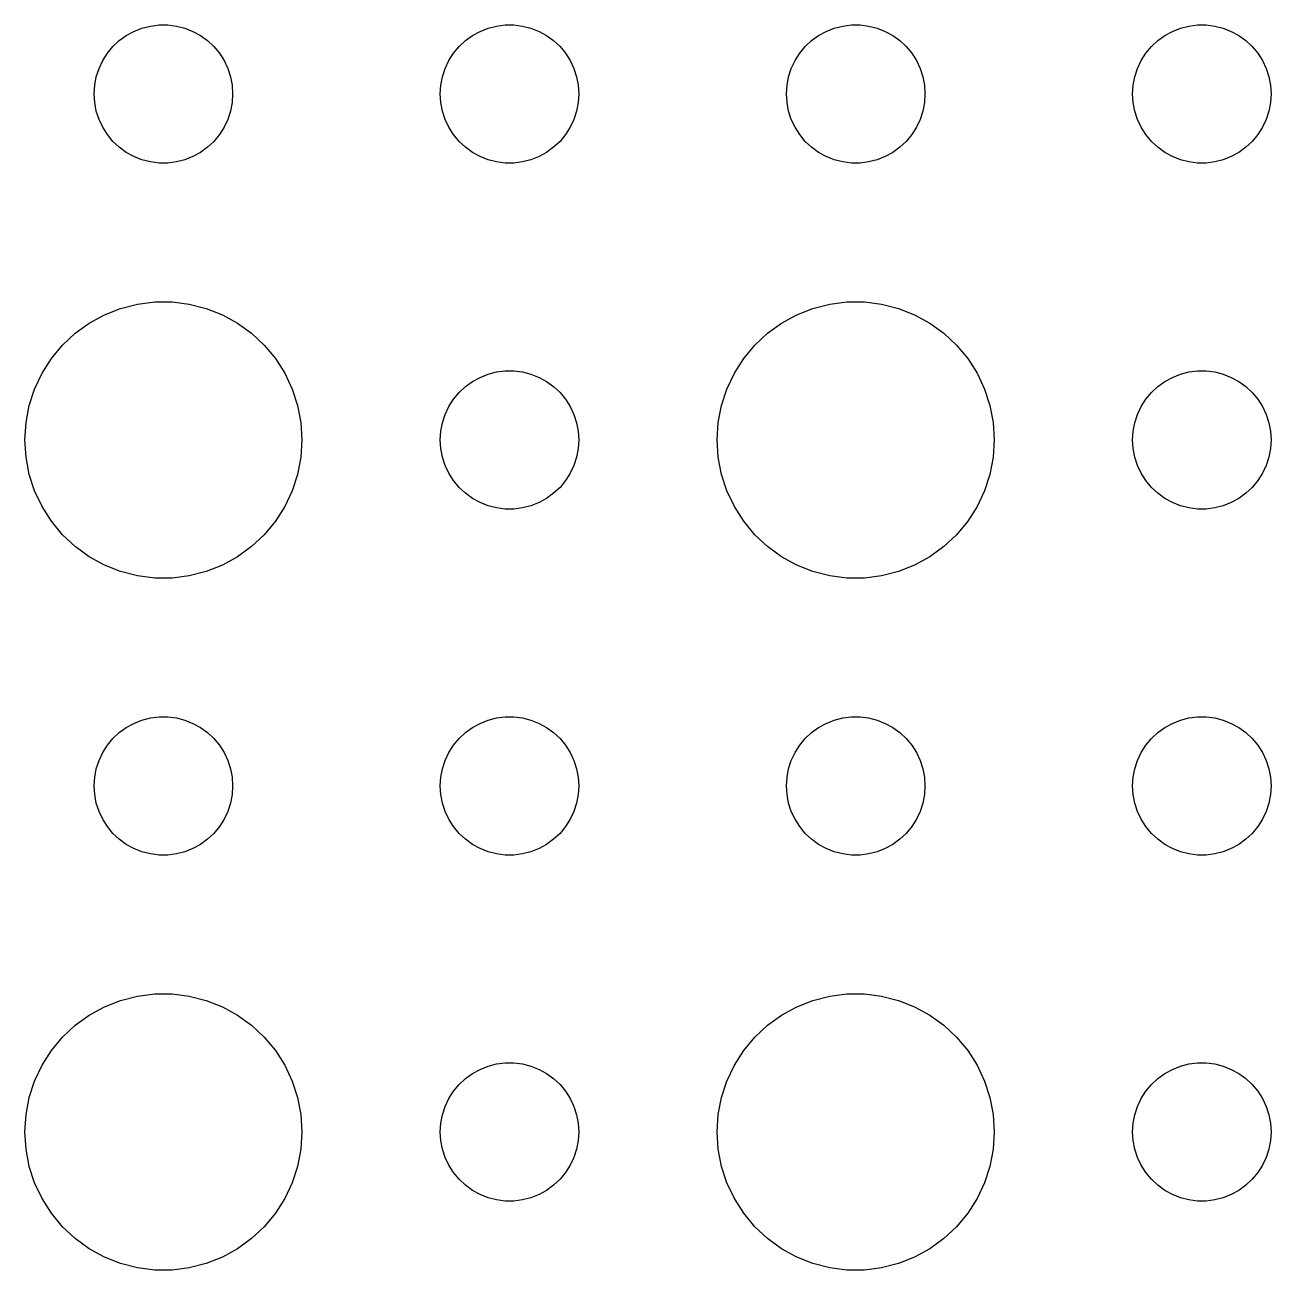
# Model space of a CAD drawing. Header units: metres. Extents: x -127 to 127, y -127 to 127.
# Drawn here: x -48 to -21, y -62.99 to -36 of the extents above; entities that cross this region are included whole.
import ezdxf

# ---------------------------------------------------------------- set-up
doc = ezdxf.new("R2010")
doc.units = ezdxf.units.M

msp = doc.modelspace()

# ---------------------------------------------------------------- linework, layer by layer
for p, q in [((-45.8037, -36.2335), (-45.6387, -36.1428)), ((-45.6387, -36.1428), (-45.4635, -36.0734)), ((-45.4635, -36.0734), (-45.2811, -36.0266)), ((-45.2811, -36.0266), (-45.0942, -36.003)), ((-45.0942, -36.003), (-44.9058, -36.003)), ((-44.9058, -36.003), (-44.7189, -36.0266)), ((-44.7189, -36.0266), (-44.5365, -36.0734)), ((-44.5365, -36.0734), (-44.3613, -36.1428)), ((-44.3613, -36.1428), (-44.1963, -36.2335)), ((-38.3037, -36.2335), (-38.1387, -36.1428)), ((-38.1387, -36.1428), (-37.9635, -36.0734)), ((-37.9635, -36.0734), (-37.7811, -36.0266)), ((-37.7811, -36.0266), (-37.5942, -36.003)), ((-37.5942, -36.003), (-37.4058, -36.003)), ((-37.4058, -36.003), (-37.2189, -36.0266)), ((-37.2189, -36.0266), (-37.0365, -36.0734)), ((-37.0365, -36.0734), (-36.8613, -36.1428)), ((-36.8613, -36.1428), (-36.6963, -36.2335)), ((-30.8037, -36.2335), (-30.6387, -36.1428)), ((-30.6387, -36.1428), (-30.4635, -36.0734)), ((-30.4635, -36.0734), (-30.2811, -36.0266)), ((-30.2811, -36.0266), (-30.0942, -36.003)), ((-30.0942, -36.003), (-29.9058, -36.003)), ((-29.9058, -36.003), (-29.7189, -36.0266)), ((-29.7189, -36.0266), (-29.5365, -36.0734)), ((-29.5365, -36.0734), (-29.3613, -36.1428)), ((-29.3613, -36.1428), (-29.1963, -36.2335)), ((-23.3037, -36.2335), (-23.1387, -36.1428)), ((-23.1387, -36.1428), (-22.9635, -36.0734)), ((-22.9635, -36.0734), (-22.7811, -36.0266)), ((-22.7811, -36.0266), (-22.5942, -36.003)), ((-22.5942, -36.003), (-22.4058, -36.003)), ((-22.4058, -36.003), (-22.2189, -36.0266)), ((-22.2189, -36.0266), (-22.0365, -36.0734)), ((-22.0365, -36.0734), (-21.8613, -36.1428)), ((-21.8613, -36.1428), (-21.6963, -36.2335)), ((-46.0934, -36.4732), (-45.9561, -36.3442)), ((-45.9561, -36.3442), (-45.8037, -36.2335)), ((-44.1963, -36.2335), (-44.0439, -36.3442)), ((-44.0439, -36.3442), (-43.9065, -36.4732)), ((-38.5934, -36.4732), (-38.4561, -36.3442)), ((-38.4561, -36.3442), (-38.3037, -36.2335)), ((-36.6963, -36.2335), (-36.5439, -36.3442)), ((-36.5439, -36.3442), (-36.4065, -36.4732)), ((-31.0934, -36.4732), (-30.9561, -36.3442)), ((-30.9561, -36.3442), (-30.8037, -36.2335)), ((-29.1963, -36.2335), (-29.0439, -36.3442)), ((-29.0439, -36.3442), (-28.9065, -36.4732)), ((-23.5934, -36.4732), (-23.4561, -36.3442)), ((-23.4561, -36.3442), (-23.3037, -36.2335)), ((-21.6963, -36.2335), (-21.5439, -36.3442)), ((-21.5439, -36.3442), (-21.4065, -36.4732)), ((-46.3145, -36.7774), (-46.2135, -36.6183)), ((-46.2135, -36.6183), (-46.0934, -36.4732)), ((-43.9065, -36.4732), (-43.7865, -36.6183)), ((-43.7865, -36.6183), (-43.6855, -36.7774)), ((-38.8145, -36.7774), (-38.7135, -36.6183)), ((-38.7135, -36.6183), (-38.5934, -36.4732)), ((-36.4065, -36.4732), (-36.2865, -36.6183)), ((-36.2865, -36.6183), (-36.1855, -36.7774)), ((-31.3145, -36.7774), (-31.2135, -36.6183)), ((-31.2135, -36.6183), (-31.0934, -36.4732)), ((-28.9065, -36.4732), (-28.7865, -36.6183)), ((-28.7865, -36.6183), (-28.6855, -36.7774)), ((-23.8145, -36.7774), (-23.7135, -36.6183)), ((-23.7135, -36.6183), (-23.5934, -36.4732)), ((-21.4065, -36.4732), (-21.2865, -36.6183)), ((-21.2865, -36.6183), (-21.1855, -36.7774)), ((-46.4529, -37.127), (-46.3947, -36.9478)), ((-46.3947, -36.9478), (-46.3145, -36.7774)), ((-43.6855, -36.7774), (-43.6053, -36.9478)), ((-43.6053, -36.9478), (-43.5471, -37.127)), ((-38.9529, -37.127), (-38.8947, -36.9478)), ((-38.8947, -36.9478), (-38.8145, -36.7774)), ((-36.1855, -36.7774), (-36.1053, -36.9478)), ((-36.1053, -36.9478), (-36.0471, -37.127)), ((-31.4529, -37.127), (-31.3947, -36.9478)), ((-31.3947, -36.9478), (-31.3145, -36.7774)), ((-28.6855, -36.7774), (-28.6053, -36.9478)), ((-28.6053, -36.9478), (-28.5471, -37.127)), ((-23.9529, -37.127), (-23.8947, -36.9478)), ((-23.8947, -36.9478), (-23.8145, -36.7774)), ((-21.1855, -36.7774), (-21.1053, -36.9478)), ((-21.1053, -36.9478), (-21.0471, -37.127)), ((-46.4882, -37.312), (-46.4529, -37.127)), ((-43.5471, -37.127), (-43.5118, -37.312)), ((-38.9882, -37.312), (-38.9529, -37.127)), ((-36.0471, -37.127), (-36.0118, -37.312)), ((-31.4882, -37.312), (-31.4529, -37.127)), ((-28.5471, -37.127), (-28.5118, -37.312)), ((-23.9882, -37.312), (-23.9529, -37.127)), ((-21.0471, -37.127), (-21.0118, -37.312)), ((-46.5, -37.5), (-46.4882, -37.312)), ((-46.4882, -37.688), (-46.5, -37.5)), ((-43.5118, -37.312), (-43.5, -37.5)), ((-43.5, -37.5), (-43.5118, -37.688)), ((-39, -37.5), (-38.9882, -37.312)), ((-38.9882, -37.688), (-39, -37.5)), ((-36.0118, -37.312), (-36, -37.5)), ((-36, -37.5), (-36.0118, -37.688)), ((-31.5, -37.5), (-31.4882, -37.312)), ((-31.4882, -37.688), (-31.5, -37.5)), ((-28.5118, -37.312), (-28.5, -37.5)), ((-28.5, -37.5), (-28.5118, -37.688)), ((-24, -37.5), (-23.9882, -37.312)), ((-23.9882, -37.688), (-24, -37.5)), ((-21.0118, -37.312), (-21, -37.5)), ((-21, -37.5), (-21.0118, -37.688)), ((-46.4529, -37.873), (-46.4882, -37.688)), ((-43.5118, -37.688), (-43.5471, -37.873)), ((-38.9529, -37.873), (-38.9882, -37.688)), ((-36.0118, -37.688), (-36.0471, -37.873)), ((-31.4529, -37.873), (-31.4882, -37.688)), ((-28.5118, -37.688), (-28.5471, -37.873)), ((-23.9529, -37.873), (-23.9882, -37.688)), ((-21.0118, -37.688), (-21.0471, -37.873)), ((-46.3947, -38.0522), (-46.4529, -37.873)), ((-46.3145, -38.2226), (-46.3947, -38.0522)), ((-43.6053, -38.0522), (-43.6855, -38.2226)), ((-43.5471, -37.873), (-43.6053, -38.0522)), ((-38.8947, -38.0522), (-38.9529, -37.873)), ((-38.8145, -38.2226), (-38.8947, -38.0522)), ((-36.1053, -38.0522), (-36.1855, -38.2226)), ((-36.0471, -37.873), (-36.1053, -38.0522)), ((-31.3947, -38.0522), (-31.4529, -37.873)), ((-31.3145, -38.2226), (-31.3947, -38.0522)), ((-28.6053, -38.0522), (-28.6855, -38.2226)), ((-28.5471, -37.873), (-28.6053, -38.0522)), ((-23.8947, -38.0522), (-23.9529, -37.873)), ((-23.8145, -38.2226), (-23.8947, -38.0522)), ((-21.1053, -38.0522), (-21.1855, -38.2226)), ((-21.0471, -37.873), (-21.1053, -38.0522)), ((-46.2135, -38.3817), (-46.3145, -38.2226)), ((-43.6855, -38.2226), (-43.7865, -38.3817)), ((-38.7135, -38.3817), (-38.8145, -38.2226)), ((-36.1855, -38.2226), (-36.2865, -38.3817)), ((-31.2135, -38.3817), (-31.3145, -38.2226)), ((-28.6855, -38.2226), (-28.7865, -38.3817)), ((-23.7135, -38.3817), (-23.8145, -38.2226)), ((-21.1855, -38.2226), (-21.2865, -38.3817)), ((-46.0934, -38.5268), (-46.2135, -38.3817)), ((-45.9561, -38.6558), (-46.0934, -38.5268)), ((-43.9065, -38.5268), (-44.0439, -38.6558)), ((-43.7865, -38.3817), (-43.9065, -38.5268)), ((-38.5934, -38.5268), (-38.7135, -38.3817)), ((-38.4561, -38.6558), (-38.5934, -38.5268)), ((-36.4065, -38.5268), (-36.5439, -38.6558)), ((-36.2865, -38.3817), (-36.4065, -38.5268)), ((-31.0934, -38.5268), (-31.2135, -38.3817)), ((-30.9561, -38.6558), (-31.0934, -38.5268)), ((-28.9065, -38.5268), (-29.0439, -38.6558)), ((-28.7865, -38.3817), (-28.9065, -38.5268)), ((-23.5934, -38.5268), (-23.7135, -38.3817)), ((-23.4561, -38.6558), (-23.5934, -38.5268)), ((-21.4065, -38.5268), (-21.5439, -38.6558)), ((-21.2865, -38.3817), (-21.4065, -38.5268)), ((-45.8037, -38.7665), (-45.9561, -38.6558)), ((-45.6387, -38.8572), (-45.8037, -38.7665)), ((-45.4635, -38.9266), (-45.6387, -38.8572)), ((-44.3613, -38.8572), (-44.5365, -38.9266)), ((-44.1963, -38.7665), (-44.3613, -38.8572)), ((-44.0439, -38.6558), (-44.1963, -38.7665)), ((-38.3037, -38.7665), (-38.4561, -38.6558)), ((-38.1387, -38.8572), (-38.3037, -38.7665)), ((-37.9635, -38.9266), (-38.1387, -38.8572)), ((-36.8613, -38.8572), (-37.0365, -38.9266)), ((-36.6963, -38.7665), (-36.8613, -38.8572)), ((-36.5439, -38.6558), (-36.6963, -38.7665)), ((-30.8037, -38.7665), (-30.9561, -38.6558)), ((-30.6387, -38.8572), (-30.8037, -38.7665)), ((-30.4635, -38.9266), (-30.6387, -38.8572)), ((-29.3613, -38.8572), (-29.5365, -38.9266)), ((-29.1963, -38.7665), (-29.3613, -38.8572)), ((-29.0439, -38.6558), (-29.1963, -38.7665)), ((-23.3037, -38.7665), (-23.4561, -38.6558)), ((-23.1387, -38.8572), (-23.3037, -38.7665)), ((-22.9635, -38.9266), (-23.1387, -38.8572)), ((-21.8613, -38.8572), (-22.0365, -38.9266)), ((-21.6963, -38.7665), (-21.8613, -38.8572)), ((-21.5439, -38.6558), (-21.6963, -38.7665)), ((-45.2811, -38.9734), (-45.4635, -38.9266)), ((-45.0942, -38.997), (-45.2811, -38.9734)), ((-44.9058, -38.997), (-45.0942, -38.997)), ((-44.7189, -38.9734), (-44.9058, -38.997)), ((-44.5365, -38.9266), (-44.7189, -38.9734)), ((-37.7811, -38.9734), (-37.9635, -38.9266)), ((-37.5942, -38.997), (-37.7811, -38.9734)), ((-37.4058, -38.997), (-37.5942, -38.997)), ((-37.2189, -38.9734), (-37.4058, -38.997)), ((-37.0365, -38.9266), (-37.2189, -38.9734)), ((-30.2811, -38.9734), (-30.4635, -38.9266)), ((-30.0942, -38.997), (-30.2811, -38.9734)), ((-29.9058, -38.997), (-30.0942, -38.997)), ((-29.7189, -38.9734), (-29.9058, -38.997)), ((-29.5365, -38.9266), (-29.7189, -38.9734)), ((-22.7811, -38.9734), (-22.9635, -38.9266)), ((-22.5942, -38.997), (-22.7811, -38.9734)), ((-22.4058, -38.997), (-22.5942, -38.997)), ((-22.2189, -38.9734), (-22.4058, -38.997)), ((-22.0365, -38.9266), (-22.2189, -38.9734)), ((-45.927, -42.1468), (-45.5621, -42.0531)), ((-45.5621, -42.0531), (-45.1884, -42.0059)), ((-45.1884, -42.0059), (-44.8116, -42.0059)), ((-44.8116, -42.0059), (-44.4379, -42.0531)), ((-44.4379, -42.0531), (-44.0729, -42.1468)), ((-30.927, -42.1468), (-30.5621, -42.0531)), ((-30.5621, -42.0531), (-30.1884, -42.0059)), ((-30.1884, -42.0059), (-29.8116, -42.0059)), ((-29.8116, -42.0059), (-29.4379, -42.0531)), ((-29.4379, -42.0531), (-29.0729, -42.1468)), ((-46.6075, -42.467), (-46.2773, -42.2855)), ((-46.2773, -42.2855), (-45.927, -42.1468)), ((-44.0729, -42.1468), (-43.7227, -42.2855)), ((-43.7227, -42.2855), (-43.3925, -42.467)), ((-31.6075, -42.467), (-31.2773, -42.2855)), ((-31.2773, -42.2855), (-30.927, -42.1468)), ((-29.0729, -42.1468), (-28.7227, -42.2855)), ((-28.7227, -42.2855), (-28.3925, -42.467)), ((-46.9123, -42.6885), (-46.6075, -42.467)), ((-43.3925, -42.467), (-43.0877, -42.6885)), ((-31.9123, -42.6885), (-31.6075, -42.467)), ((-28.3925, -42.467), (-28.0877, -42.6885)), ((-47.1869, -42.9464), (-46.9123, -42.6885)), ((-43.0877, -42.6885), (-42.8131, -42.9464)), ((-32.1869, -42.9464), (-31.9123, -42.6885)), ((-28.0877, -42.6885), (-27.8131, -42.9464)), ((-47.427, -43.2366), (-47.1869, -42.9464)), ((-42.8131, -42.9464), (-42.5729, -43.2366)), ((-32.427, -43.2366), (-32.1869, -42.9464)), ((-27.8131, -42.9464), (-27.5729, -43.2366)), ((-47.6289, -43.5547), (-47.427, -43.2366)), ((-42.5729, -43.2366), (-42.3711, -43.5547)), ((-32.6289, -43.5547), (-32.427, -43.2366)), ((-27.5729, -43.2366), (-27.3711, -43.5547)), ((-47.7893, -43.8956), (-47.6289, -43.5547)), ((-42.3711, -43.5547), (-42.2107, -43.8956)), ((-38.4561, -43.8442), (-38.3037, -43.7335)), ((-38.3037, -43.7335), (-38.1387, -43.6428)), ((-38.1387, -43.6428), (-37.9635, -43.5734)), ((-37.9635, -43.5734), (-37.7811, -43.5266)), ((-37.7811, -43.5266), (-37.5942, -43.503)), ((-37.5942, -43.503), (-37.4058, -43.503)), ((-37.4058, -43.503), (-37.2189, -43.5266)), ((-37.2189, -43.5266), (-37.0365, -43.5734)), ((-37.0365, -43.5734), (-36.8613, -43.6428)), ((-36.8613, -43.6428), (-36.6963, -43.7335)), ((-36.6963, -43.7335), (-36.5439, -43.8442)), ((-32.7893, -43.8956), (-32.6289, -43.5547)), ((-27.3711, -43.5547), (-27.2107, -43.8956)), ((-23.4561, -43.8442), (-23.3037, -43.7335)), ((-23.3037, -43.7335), (-23.1387, -43.6428)), ((-23.1387, -43.6428), (-22.9635, -43.5734)), ((-22.9635, -43.5734), (-22.7811, -43.5266)), ((-22.7811, -43.5266), (-22.5942, -43.503)), ((-22.5942, -43.503), (-22.4058, -43.503)), ((-22.4058, -43.503), (-22.2189, -43.5266)), ((-22.2189, -43.5266), (-22.0365, -43.5734)), ((-22.0365, -43.5734), (-21.8613, -43.6428)), ((-21.8613, -43.6428), (-21.6963, -43.7335)), ((-21.6963, -43.7335), (-21.5439, -43.8442)), ((-47.9057, -44.2539), (-47.7893, -43.8956)), ((-42.2107, -43.8956), (-42.0942, -44.2539)), ((-38.7135, -44.1183), (-38.5934, -43.9732)), ((-38.5934, -43.9732), (-38.4561, -43.8442)), ((-36.5439, -43.8442), (-36.4065, -43.9732)), ((-36.4065, -43.9732), (-36.2865, -44.1183)), ((-32.9057, -44.2539), (-32.7893, -43.8956)), ((-27.2107, -43.8956), (-27.0942, -44.2539)), ((-23.7135, -44.1183), (-23.5934, -43.9732)), ((-23.5934, -43.9732), (-23.4561, -43.8442)), ((-21.5439, -43.8442), (-21.4065, -43.9732)), ((-21.4065, -43.9732), (-21.2865, -44.1183)), ((-47.9763, -44.624), (-47.9057, -44.2539)), ((-42.0942, -44.2539), (-42.0237, -44.624)), ((-38.8947, -44.4478), (-38.8145, -44.2774)), ((-38.8145, -44.2774), (-38.7135, -44.1183)), ((-36.2865, -44.1183), (-36.1855, -44.2774)), ((-36.1855, -44.2774), (-36.1053, -44.4478)), ((-32.9763, -44.624), (-32.9057, -44.2539)), ((-27.0942, -44.2539), (-27.0237, -44.624)), ((-23.8947, -44.4478), (-23.8145, -44.2774)), ((-23.8145, -44.2774), (-23.7135, -44.1183)), ((-21.2865, -44.1183), (-21.1855, -44.2774)), ((-21.1855, -44.2774), (-21.1053, -44.4478)), ((-38.9529, -44.627), (-38.8947, -44.4478)), ((-36.1053, -44.4478), (-36.0471, -44.627)), ((-23.9529, -44.627), (-23.8947, -44.4478)), ((-21.1053, -44.4478), (-21.0471, -44.627)), ((-48, -45), (-47.9763, -44.624)), ((-42.0237, -44.624), (-42, -45)), ((-39, -45), (-38.9882, -44.812)), ((-38.9882, -44.812), (-38.9529, -44.627)), ((-36.0471, -44.627), (-36.0118, -44.812)), ((-36.0118, -44.812), (-36, -45)), ((-33, -45), (-32.9763, -44.624)), ((-27.0237, -44.624), (-27, -45)), ((-24, -45), (-23.9882, -44.812)), ((-23.9882, -44.812), (-23.9529, -44.627)), ((-21.0471, -44.627), (-21.0118, -44.812)), ((-21.0118, -44.812), (-21, -45)), ((-47.9763, -45.376), (-48, -45)), ((-42, -45), (-42.0237, -45.376)), ((-38.9882, -45.188), (-39, -45)), ((-36, -45), (-36.0118, -45.188)), ((-32.9763, -45.376), (-33, -45)), ((-27, -45), (-27.0237, -45.376)), ((-23.9882, -45.188), (-24, -45)), ((-21, -45), (-21.0118, -45.188)), ((-38.9529, -45.373), (-38.9882, -45.188)), ((-36.0118, -45.188), (-36.0471, -45.373)), ((-23.9529, -45.373), (-23.9882, -45.188)), ((-21.0118, -45.188), (-21.0471, -45.373)), ((-47.9057, -45.7461), (-47.9763, -45.376)), ((-42.0237, -45.376), (-42.0942, -45.7461)), ((-38.8947, -45.5522), (-38.9529, -45.373)), ((-38.8145, -45.7226), (-38.8947, -45.5522)), ((-36.1053, -45.5522), (-36.1855, -45.7226)), ((-36.0471, -45.373), (-36.1053, -45.5522)), ((-32.9057, -45.7461), (-32.9763, -45.376)), ((-27.0237, -45.376), (-27.0942, -45.7461)), ((-23.8947, -45.5522), (-23.9529, -45.373)), ((-23.8145, -45.7226), (-23.8947, -45.5522)), ((-21.1053, -45.5522), (-21.1855, -45.7226)), ((-21.0471, -45.373), (-21.1053, -45.5522)), ((-47.7893, -46.1044), (-47.9057, -45.7461)), ((-42.0942, -45.7461), (-42.2107, -46.1044)), ((-38.7135, -45.8817), (-38.8145, -45.7226)), ((-38.5934, -46.0268), (-38.7135, -45.8817)), ((-36.2865, -45.8817), (-36.4065, -46.0268)), ((-36.1855, -45.7226), (-36.2865, -45.8817)), ((-32.7893, -46.1044), (-32.9057, -45.7461)), ((-27.0942, -45.7461), (-27.2107, -46.1044)), ((-23.7135, -45.8817), (-23.8145, -45.7226)), ((-23.5934, -46.0268), (-23.7135, -45.8817)), ((-21.2865, -45.8817), (-21.4065, -46.0268)), ((-21.1855, -45.7226), (-21.2865, -45.8817)), ((-47.6289, -46.4453), (-47.7893, -46.1044)), ((-42.2107, -46.1044), (-42.3711, -46.4453)), ((-38.4561, -46.1558), (-38.5934, -46.0268)), ((-38.3037, -46.2665), (-38.4561, -46.1558)), ((-36.5439, -46.1558), (-36.6963, -46.2665)), ((-36.4065, -46.0268), (-36.5439, -46.1558)), ((-32.6289, -46.4453), (-32.7893, -46.1044)), ((-27.2107, -46.1044), (-27.3711, -46.4453)), ((-23.4561, -46.1558), (-23.5934, -46.0268)), ((-23.3037, -46.2665), (-23.4561, -46.1558)), ((-21.5439, -46.1558), (-21.6963, -46.2665)), ((-21.4065, -46.0268), (-21.5439, -46.1558)), ((-38.1387, -46.3572), (-38.3037, -46.2665)), ((-37.9635, -46.4266), (-38.1387, -46.3572)), ((-37.7811, -46.4734), (-37.9635, -46.4266)), ((-37.0365, -46.4266), (-37.2189, -46.4734)), ((-36.8613, -46.3572), (-37.0365, -46.4266)), ((-36.6963, -46.2665), (-36.8613, -46.3572)), ((-23.1387, -46.3572), (-23.3037, -46.2665)), ((-22.9635, -46.4266), (-23.1387, -46.3572)), ((-22.7811, -46.4734), (-22.9635, -46.4266)), ((-22.0365, -46.4266), (-22.2189, -46.4734)), ((-21.8613, -46.3572), (-22.0365, -46.4266)), ((-21.6963, -46.2665), (-21.8613, -46.3572)), ((-47.427, -46.7634), (-47.6289, -46.4453)), ((-42.3711, -46.4453), (-42.5729, -46.7634)), ((-37.5942, -46.497), (-37.7811, -46.4734)), ((-37.4058, -46.497), (-37.5942, -46.497)), ((-37.2189, -46.4734), (-37.4058, -46.497)), ((-32.427, -46.7634), (-32.6289, -46.4453)), ((-27.3711, -46.4453), (-27.5729, -46.7634)), ((-22.5942, -46.497), (-22.7811, -46.4734)), ((-22.4058, -46.497), (-22.5942, -46.497)), ((-22.2189, -46.4734), (-22.4058, -46.497)), ((-47.1869, -47.0536), (-47.427, -46.7634)), ((-42.5729, -46.7634), (-42.8131, -47.0536)), ((-32.1869, -47.0536), (-32.427, -46.7634)), ((-27.5729, -46.7634), (-27.8131, -47.0536)), ((-46.9123, -47.3115), (-47.1869, -47.0536)), ((-42.8131, -47.0536), (-43.0877, -47.3115)), ((-31.9123, -47.3115), (-32.1869, -47.0536)), ((-27.8131, -47.0536), (-28.0877, -47.3115)), ((-46.6075, -47.533), (-46.9123, -47.3115)), ((-43.0877, -47.3115), (-43.3925, -47.533)), ((-31.6075, -47.533), (-31.9123, -47.3115)), ((-28.0877, -47.3115), (-28.3925, -47.533)), ((-46.2773, -47.7145), (-46.6075, -47.533)), ((-45.927, -47.8532), (-46.2773, -47.7145)), ((-43.7227, -47.7145), (-44.0729, -47.8532)), ((-43.3925, -47.533), (-43.7227, -47.7145)), ((-31.2773, -47.7145), (-31.6075, -47.533)), ((-30.927, -47.8532), (-31.2773, -47.7145)), ((-28.7227, -47.7145), (-29.0729, -47.8532)), ((-28.3925, -47.533), (-28.7227, -47.7145)), ((-45.5621, -47.9469), (-45.927, -47.8532)), ((-45.1884, -47.9941), (-45.5621, -47.9469)), ((-44.8116, -47.9941), (-45.1884, -47.9941)), ((-44.4379, -47.9469), (-44.8116, -47.9941)), ((-44.0729, -47.8532), (-44.4379, -47.9469)), ((-30.5621, -47.9469), (-30.927, -47.8532)), ((-30.1884, -47.9941), (-30.5621, -47.9469)), ((-29.8116, -47.9941), (-30.1884, -47.9941)), ((-29.4379, -47.9469), (-29.8116, -47.9941)), ((-29.0729, -47.8532), (-29.4379, -47.9469)), ((-45.4635, -51.0734), (-45.2811, -51.0266)), ((-45.2811, -51.0266), (-45.0942, -51.003)), ((-45.0942, -51.003), (-44.9058, -51.003)), ((-44.9058, -51.003), (-44.7189, -51.0266)), ((-44.7189, -51.0266), (-44.5365, -51.0734)), ((-37.9635, -51.0734), (-37.7811, -51.0266)), ((-37.7811, -51.0266), (-37.5942, -51.003)), ((-37.5942, -51.003), (-37.4058, -51.003)), ((-37.4058, -51.003), (-37.2189, -51.0266)), ((-37.2189, -51.0266), (-37.0365, -51.0734)), ((-30.4635, -51.0734), (-30.2811, -51.0266)), ((-30.2811, -51.0266), (-30.0942, -51.003)), ((-30.0942, -51.003), (-29.9058, -51.003)), ((-29.9058, -51.003), (-29.7189, -51.0266)), ((-29.7189, -51.0266), (-29.5365, -51.0734)), ((-22.9635, -51.0734), (-22.7811, -51.0266)), ((-22.7811, -51.0266), (-22.5942, -51.003)), ((-22.5942, -51.003), (-22.4058, -51.003)), ((-22.4058, -51.003), (-22.2189, -51.0266)), ((-22.2189, -51.0266), (-22.0365, -51.0734)), ((-45.9561, -51.3442), (-45.8037, -51.2335)), ((-45.8037, -51.2335), (-45.6387, -51.1428)), ((-45.6387, -51.1428), (-45.4635, -51.0734)), ((-44.5365, -51.0734), (-44.3613, -51.1428)), ((-44.3613, -51.1428), (-44.1963, -51.2335)), ((-44.1963, -51.2335), (-44.0439, -51.3442)), ((-38.4561, -51.3442), (-38.3037, -51.2335)), ((-38.3037, -51.2335), (-38.1387, -51.1428)), ((-38.1387, -51.1428), (-37.9635, -51.0734)), ((-37.0365, -51.0734), (-36.8613, -51.1428)), ((-36.8613, -51.1428), (-36.6963, -51.2335)), ((-36.6963, -51.2335), (-36.5439, -51.3442)), ((-30.9561, -51.3442), (-30.8037, -51.2335)), ((-30.8037, -51.2335), (-30.6387, -51.1428)), ((-30.6387, -51.1428), (-30.4635, -51.0734)), ((-29.5365, -51.0734), (-29.3613, -51.1428)), ((-29.3613, -51.1428), (-29.1963, -51.2335)), ((-29.1963, -51.2335), (-29.0439, -51.3442)), ((-23.4561, -51.3442), (-23.3037, -51.2335)), ((-23.3037, -51.2335), (-23.1387, -51.1428)), ((-23.1387, -51.1428), (-22.9635, -51.0734)), ((-22.0365, -51.0734), (-21.8613, -51.1428)), ((-21.8613, -51.1428), (-21.6963, -51.2335)), ((-21.6963, -51.2335), (-21.5439, -51.3442)), ((-46.2135, -51.6183), (-46.0934, -51.4732)), ((-46.0934, -51.4732), (-45.9561, -51.3442)), ((-44.0439, -51.3442), (-43.9065, -51.4732)), ((-43.9065, -51.4732), (-43.7865, -51.6183)), ((-38.7135, -51.6183), (-38.5934, -51.4732)), ((-38.5934, -51.4732), (-38.4561, -51.3442)), ((-36.5439, -51.3442), (-36.4065, -51.4732)), ((-36.4065, -51.4732), (-36.2865, -51.6183)), ((-31.2135, -51.6183), (-31.0934, -51.4732)), ((-31.0934, -51.4732), (-30.9561, -51.3442)), ((-29.0439, -51.3442), (-28.9065, -51.4732)), ((-28.9065, -51.4732), (-28.7865, -51.6183)), ((-23.7135, -51.6183), (-23.5934, -51.4732)), ((-23.5934, -51.4732), (-23.4561, -51.3442)), ((-21.5439, -51.3442), (-21.4065, -51.4732)), ((-21.4065, -51.4732), (-21.2865, -51.6183)), ((-46.3947, -51.9478), (-46.3145, -51.7774)), ((-46.3145, -51.7774), (-46.2135, -51.6183)), ((-43.7865, -51.6183), (-43.6855, -51.7774)), ((-43.6855, -51.7774), (-43.6053, -51.9478)), ((-38.8947, -51.9478), (-38.8145, -51.7774)), ((-38.8145, -51.7774), (-38.7135, -51.6183)), ((-36.2865, -51.6183), (-36.1855, -51.7774)), ((-36.1855, -51.7774), (-36.1053, -51.9478)), ((-31.3947, -51.9478), (-31.3145, -51.7774)), ((-31.3145, -51.7774), (-31.2135, -51.6183)), ((-28.7865, -51.6183), (-28.6855, -51.7774)), ((-28.6855, -51.7774), (-28.6053, -51.9478)), ((-23.8947, -51.9478), (-23.8145, -51.7774)), ((-23.8145, -51.7774), (-23.7135, -51.6183)), ((-21.2865, -51.6183), (-21.1855, -51.7774)), ((-21.1855, -51.7774), (-21.1053, -51.9478)), ((-46.4529, -52.127), (-46.3947, -51.9478)), ((-43.6053, -51.9478), (-43.5471, -52.127)), ((-38.9529, -52.127), (-38.8947, -51.9478)), ((-36.1053, -51.9478), (-36.0471, -52.127)), ((-31.4529, -52.127), (-31.3947, -51.9478)), ((-28.6053, -51.9478), (-28.5471, -52.127)), ((-23.9529, -52.127), (-23.8947, -51.9478)), ((-21.1053, -51.9478), (-21.0471, -52.127)), ((-46.5, -52.5), (-46.4882, -52.312)), ((-46.4882, -52.312), (-46.4529, -52.127)), ((-43.5471, -52.127), (-43.5118, -52.312)), ((-43.5118, -52.312), (-43.5, -52.5)), ((-39, -52.5), (-38.9882, -52.312)), ((-38.9882, -52.312), (-38.9529, -52.127)), ((-36.0471, -52.127), (-36.0118, -52.312)), ((-36.0118, -52.312), (-36, -52.5)), ((-31.5, -52.5), (-31.4882, -52.312)), ((-31.4882, -52.312), (-31.4529, -52.127)), ((-28.5471, -52.127), (-28.5118, -52.312)), ((-28.5118, -52.312), (-28.5, -52.5)), ((-24, -52.5), (-23.9882, -52.312)), ((-23.9882, -52.312), (-23.9529, -52.127)), ((-21.0471, -52.127), (-21.0118, -52.312)), ((-21.0118, -52.312), (-21, -52.5)), ((-46.4882, -52.688), (-46.5, -52.5)), ((-43.5, -52.5), (-43.5118, -52.688)), ((-38.9882, -52.688), (-39, -52.5)), ((-36, -52.5), (-36.0118, -52.688)), ((-31.4882, -52.688), (-31.5, -52.5)), ((-28.5, -52.5), (-28.5118, -52.688)), ((-23.9882, -52.688), (-24, -52.5)), ((-21, -52.5), (-21.0118, -52.688)), ((-46.4529, -52.873), (-46.4882, -52.688)), ((-46.3947, -53.0522), (-46.4529, -52.873)), ((-43.5471, -52.873), (-43.6053, -53.0522)), ((-43.5118, -52.688), (-43.5471, -52.873)), ((-38.9529, -52.873), (-38.9882, -52.688)), ((-38.8947, -53.0522), (-38.9529, -52.873)), ((-36.0471, -52.873), (-36.1053, -53.0522)), ((-36.0118, -52.688), (-36.0471, -52.873)), ((-31.4529, -52.873), (-31.4882, -52.688)), ((-31.3947, -53.0522), (-31.4529, -52.873)), ((-28.5471, -52.873), (-28.6053, -53.0522)), ((-28.5118, -52.688), (-28.5471, -52.873)), ((-23.9529, -52.873), (-23.9882, -52.688)), ((-23.8947, -53.0522), (-23.9529, -52.873)), ((-21.0471, -52.873), (-21.1053, -53.0522)), ((-21.0118, -52.688), (-21.0471, -52.873)), ((-46.3145, -53.2226), (-46.3947, -53.0522)), ((-43.6053, -53.0522), (-43.6855, -53.2226)), ((-38.8145, -53.2226), (-38.8947, -53.0522)), ((-36.1053, -53.0522), (-36.1855, -53.2226)), ((-31.3145, -53.2226), (-31.3947, -53.0522)), ((-28.6053, -53.0522), (-28.6855, -53.2226)), ((-23.8145, -53.2226), (-23.8947, -53.0522)), ((-21.1053, -53.0522), (-21.1855, -53.2226)), ((-46.2135, -53.3817), (-46.3145, -53.2226)), ((-46.0934, -53.5268), (-46.2135, -53.3817)), ((-43.7865, -53.3817), (-43.9065, -53.5268)), ((-43.6855, -53.2226), (-43.7865, -53.3817)), ((-38.7135, -53.3817), (-38.8145, -53.2226)), ((-38.5934, -53.5268), (-38.7135, -53.3817)), ((-36.2865, -53.3817), (-36.4065, -53.5268)), ((-36.1855, -53.2226), (-36.2865, -53.3817)), ((-31.2135, -53.3817), (-31.3145, -53.2226)), ((-31.0934, -53.5268), (-31.2135, -53.3817)), ((-28.7865, -53.3817), (-28.9065, -53.5268)), ((-28.6855, -53.2226), (-28.7865, -53.3817)), ((-23.7135, -53.3817), (-23.8145, -53.2226)), ((-23.5934, -53.5268), (-23.7135, -53.3817)), ((-21.2865, -53.3817), (-21.4065, -53.5268)), ((-21.1855, -53.2226), (-21.2865, -53.3817)), ((-45.9561, -53.6558), (-46.0934, -53.5268)), ((-45.8037, -53.7665), (-45.9561, -53.6558)), ((-44.0439, -53.6558), (-44.1963, -53.7665)), ((-43.9065, -53.5268), (-44.0439, -53.6558)), ((-38.4561, -53.6558), (-38.5934, -53.5268)), ((-38.3037, -53.7665), (-38.4561, -53.6558)), ((-36.5439, -53.6558), (-36.6963, -53.7665)), ((-36.4065, -53.5268), (-36.5439, -53.6558)), ((-30.9561, -53.6558), (-31.0934, -53.5268)), ((-30.8037, -53.7665), (-30.9561, -53.6558)), ((-29.0439, -53.6558), (-29.1963, -53.7665)), ((-28.9065, -53.5268), (-29.0439, -53.6558)), ((-23.4561, -53.6558), (-23.5934, -53.5268)), ((-23.3037, -53.7665), (-23.4561, -53.6558)), ((-21.5439, -53.6558), (-21.6963, -53.7665)), ((-21.4065, -53.5268), (-21.5439, -53.6558)), ((-45.6387, -53.8572), (-45.8037, -53.7665)), ((-45.4635, -53.9266), (-45.6387, -53.8572)), ((-45.2811, -53.9734), (-45.4635, -53.9266)), ((-45.0942, -53.997), (-45.2811, -53.9734)), ((-44.9058, -53.997), (-45.0942, -53.997)), ((-44.7189, -53.9734), (-44.9058, -53.997)), ((-44.5365, -53.9266), (-44.7189, -53.9734)), ((-44.3613, -53.8572), (-44.5365, -53.9266)), ((-44.1963, -53.7665), (-44.3613, -53.8572)), ((-38.1387, -53.8572), (-38.3037, -53.7665)), ((-37.9635, -53.9266), (-38.1387, -53.8572)), ((-37.7811, -53.9734), (-37.9635, -53.9266)), ((-37.5942, -53.997), (-37.7811, -53.9734)), ((-37.4058, -53.997), (-37.5942, -53.997)), ((-37.2189, -53.9734), (-37.4058, -53.997)), ((-37.0365, -53.9266), (-37.2189, -53.9734)), ((-36.8613, -53.8572), (-37.0365, -53.9266)), ((-36.6963, -53.7665), (-36.8613, -53.8572)), ((-30.6387, -53.8572), (-30.8037, -53.7665)), ((-30.4635, -53.9266), (-30.6387, -53.8572)), ((-30.2811, -53.9734), (-30.4635, -53.9266)), ((-30.0942, -53.997), (-30.2811, -53.9734)), ((-29.9058, -53.997), (-30.0942, -53.997)), ((-29.7189, -53.9734), (-29.9058, -53.997)), ((-29.5365, -53.9266), (-29.7189, -53.9734)), ((-29.3613, -53.8572), (-29.5365, -53.9266)), ((-29.1963, -53.7665), (-29.3613, -53.8572)), ((-23.1387, -53.8572), (-23.3037, -53.7665)), ((-22.9635, -53.9266), (-23.1387, -53.8572)), ((-22.7811, -53.9734), (-22.9635, -53.9266)), ((-22.5942, -53.997), (-22.7811, -53.9734)), ((-22.4058, -53.997), (-22.5942, -53.997)), ((-22.2189, -53.9734), (-22.4058, -53.997)), ((-22.0365, -53.9266), (-22.2189, -53.9734)), ((-21.8613, -53.8572), (-22.0365, -53.9266)), ((-21.6963, -53.7665), (-21.8613, -53.8572)), ((-46.2773, -57.2855), (-45.927, -57.1468)), ((-45.927, -57.1468), (-45.5621, -57.0531)), ((-45.5621, -57.0531), (-45.1884, -57.0059)), ((-45.1884, -57.0059), (-44.8116, -57.0059)), ((-44.8116, -57.0059), (-44.4379, -57.0531)), ((-44.4379, -57.0531), (-44.0729, -57.1468)), ((-44.0729, -57.1468), (-43.7227, -57.2855)), ((-31.2773, -57.2855), (-30.927, -57.1468)), ((-30.927, -57.1468), (-30.5621, -57.0531)), ((-30.5621, -57.0531), (-30.1884, -57.0059)), ((-30.1884, -57.0059), (-29.8116, -57.0059)), ((-29.8116, -57.0059), (-29.4379, -57.0531)), ((-29.4379, -57.0531), (-29.0729, -57.1468)), ((-29.0729, -57.1468), (-28.7227, -57.2855)), ((-46.9123, -57.6885), (-46.6075, -57.467)), ((-46.6075, -57.467), (-46.2773, -57.2855)), ((-43.7227, -57.2855), (-43.3925, -57.467)), ((-43.3925, -57.467), (-43.0877, -57.6885)), ((-31.9123, -57.6885), (-31.6075, -57.467)), ((-31.6075, -57.467), (-31.2773, -57.2855)), ((-28.7227, -57.2855), (-28.3925, -57.467)), ((-28.3925, -57.467), (-28.0877, -57.6885)), ((-47.1869, -57.9464), (-46.9123, -57.6885)), ((-43.0877, -57.6885), (-42.8131, -57.9464)), ((-32.1869, -57.9464), (-31.9123, -57.6885)), ((-28.0877, -57.6885), (-27.8131, -57.9464)), ((-47.427, -58.2366), (-47.1869, -57.9464)), ((-42.8131, -57.9464), (-42.5729, -58.2366)), ((-32.427, -58.2366), (-32.1869, -57.9464)), ((-27.8131, -57.9464), (-27.5729, -58.2366)), ((-47.6289, -58.5547), (-47.427, -58.2366)), ((-42.5729, -58.2366), (-42.3711, -58.5547)), ((-32.6289, -58.5547), (-32.427, -58.2366)), ((-27.5729, -58.2366), (-27.3711, -58.5547)), ((-47.7893, -58.8956), (-47.6289, -58.5547)), ((-42.3711, -58.5547), (-42.2107, -58.8956)), ((-38.1387, -58.6428), (-37.9635, -58.5734)), ((-37.9635, -58.5734), (-37.7811, -58.5266)), ((-37.7811, -58.5266), (-37.5942, -58.503)), ((-37.5942, -58.503), (-37.4058, -58.503)), ((-37.4058, -58.503), (-37.2189, -58.5266)), ((-37.2189, -58.5266), (-37.0365, -58.5734)), ((-37.0365, -58.5734), (-36.8613, -58.6428)), ((-32.7893, -58.8956), (-32.6289, -58.5547)), ((-27.3711, -58.5547), (-27.2107, -58.8956)), ((-23.1387, -58.6428), (-22.9635, -58.5734)), ((-22.9635, -58.5734), (-22.7811, -58.5266)), ((-22.7811, -58.5266), (-22.5942, -58.503)), ((-22.5942, -58.503), (-22.4058, -58.503)), ((-22.4058, -58.503), (-22.2189, -58.5266)), ((-22.2189, -58.5266), (-22.0365, -58.5734)), ((-22.0365, -58.5734), (-21.8613, -58.6428)), ((-38.5934, -58.9732), (-38.4561, -58.8442)), ((-38.4561, -58.8442), (-38.3037, -58.7335)), ((-38.3037, -58.7335), (-38.1387, -58.6428)), ((-36.8613, -58.6428), (-36.6963, -58.7335)), ((-36.6963, -58.7335), (-36.5439, -58.8442)), ((-36.5439, -58.8442), (-36.4065, -58.9732)), ((-23.5934, -58.9732), (-23.4561, -58.8442)), ((-23.4561, -58.8442), (-23.3037, -58.7335)), ((-23.3037, -58.7335), (-23.1387, -58.6428)), ((-21.8613, -58.6428), (-21.6963, -58.7335)), ((-21.6963, -58.7335), (-21.5439, -58.8442)), ((-21.5439, -58.8442), (-21.4065, -58.9732)), ((-47.9057, -59.2539), (-47.7893, -58.8956)), ((-42.2107, -58.8956), (-42.0942, -59.2539)), ((-38.8145, -59.2774), (-38.7135, -59.1183)), ((-38.7135, -59.1183), (-38.5934, -58.9732)), ((-36.4065, -58.9732), (-36.2865, -59.1183)), ((-36.2865, -59.1183), (-36.1855, -59.2774)), ((-32.9057, -59.2539), (-32.7893, -58.8956)), ((-27.2107, -58.8956), (-27.0942, -59.2539)), ((-23.8145, -59.2774), (-23.7135, -59.1183)), ((-23.7135, -59.1183), (-23.5934, -58.9732)), ((-21.4065, -58.9732), (-21.2865, -59.1183)), ((-21.2865, -59.1183), (-21.1855, -59.2774)), ((-47.9763, -59.624), (-47.9057, -59.2539)), ((-42.0942, -59.2539), (-42.0237, -59.624)), ((-38.8947, -59.4478), (-38.8145, -59.2774)), ((-36.1855, -59.2774), (-36.1053, -59.4478)), ((-32.9763, -59.624), (-32.9057, -59.2539)), ((-27.0942, -59.2539), (-27.0237, -59.624)), ((-23.8947, -59.4478), (-23.8145, -59.2774)), ((-21.1855, -59.2774), (-21.1053, -59.4478)), ((-48, -60), (-47.9763, -59.624)), ((-42.0237, -59.624), (-42, -60)), ((-38.9882, -59.812), (-38.9529, -59.627)), ((-38.9529, -59.627), (-38.8947, -59.4478)), ((-36.1053, -59.4478), (-36.0471, -59.627)), ((-36.0471, -59.627), (-36.0118, -59.812)), ((-33, -60), (-32.9763, -59.624)), ((-27.0237, -59.624), (-27, -60)), ((-23.9882, -59.812), (-23.9529, -59.627)), ((-23.9529, -59.627), (-23.8947, -59.4478)), ((-21.1053, -59.4478), (-21.0471, -59.627)), ((-21.0471, -59.627), (-21.0118, -59.812)), ((-39, -60), (-38.9882, -59.812)), ((-36.0118, -59.812), (-36, -60)), ((-24, -60), (-23.9882, -59.812)), ((-21.0118, -59.812), (-21, -60)), ((-47.9763, -60.376), (-48, -60)), ((-42, -60), (-42.0237, -60.376)), ((-38.9882, -60.188), (-39, -60)), ((-38.9529, -60.373), (-38.9882, -60.188)), ((-36.0118, -60.188), (-36.0471, -60.373)), ((-36, -60), (-36.0118, -60.188)), ((-32.9763, -60.376), (-33, -60)), ((-27, -60), (-27.0237, -60.376)), ((-23.9882, -60.188), (-24, -60)), ((-23.9529, -60.373), (-23.9882, -60.188)), ((-21.0118, -60.188), (-21.0471, -60.373)), ((-21, -60), (-21.0118, -60.188)), ((-47.9057, -60.7461), (-47.9763, -60.376)), ((-42.0237, -60.376), (-42.0942, -60.7461)), ((-38.8947, -60.5522), (-38.9529, -60.373)), ((-36.0471, -60.373), (-36.1053, -60.5522)), ((-32.9057, -60.7461), (-32.9763, -60.376)), ((-27.0237, -60.376), (-27.0942, -60.7461)), ((-23.8947, -60.5522), (-23.9529, -60.373)), ((-21.0471, -60.373), (-21.1053, -60.5522)), ((-47.7893, -61.1044), (-47.9057, -60.7461)), ((-42.0942, -60.7461), (-42.2107, -61.1044)), ((-38.8145, -60.7226), (-38.8947, -60.5522)), ((-38.7135, -60.8817), (-38.8145, -60.7226)), ((-36.1855, -60.7226), (-36.2865, -60.8817)), ((-36.1053, -60.5522), (-36.1855, -60.7226)), ((-32.7893, -61.1044), (-32.9057, -60.7461)), ((-27.0942, -60.7461), (-27.2107, -61.1044)), ((-23.8145, -60.7226), (-23.8947, -60.5522)), ((-23.7135, -60.8817), (-23.8145, -60.7226)), ((-21.1855, -60.7226), (-21.2865, -60.8817)), ((-21.1053, -60.5522), (-21.1855, -60.7226)), ((-38.5934, -61.0268), (-38.7135, -60.8817)), ((-36.2865, -60.8817), (-36.4065, -61.0268)), ((-23.5934, -61.0268), (-23.7135, -60.8817)), ((-21.2865, -60.8817), (-21.4065, -61.0268)), ((-47.6289, -61.4453), (-47.7893, -61.1044)), ((-42.2107, -61.1044), (-42.3711, -61.4453)), ((-38.4561, -61.1558), (-38.5934, -61.0268)), ((-38.3037, -61.2665), (-38.4561, -61.1558)), ((-38.1387, -61.3572), (-38.3037, -61.2665)), ((-36.6963, -61.2665), (-36.8613, -61.3572)), ((-36.5439, -61.1558), (-36.6963, -61.2665)), ((-36.4065, -61.0268), (-36.5439, -61.1558)), ((-32.6289, -61.4453), (-32.7893, -61.1044)), ((-27.2107, -61.1044), (-27.3711, -61.4453)), ((-23.4561, -61.1558), (-23.5934, -61.0268)), ((-23.3037, -61.2665), (-23.4561, -61.1558)), ((-23.1387, -61.3572), (-23.3037, -61.2665)), ((-21.6963, -61.2665), (-21.8613, -61.3572)), ((-21.5439, -61.1558), (-21.6963, -61.2665)), ((-21.4065, -61.0268), (-21.5439, -61.1558)), ((-47.427, -61.7634), (-47.6289, -61.4453)), ((-42.3711, -61.4453), (-42.5729, -61.7634)), ((-37.9635, -61.4266), (-38.1387, -61.3572)), ((-37.7811, -61.4734), (-37.9635, -61.4266)), ((-37.5942, -61.497), (-37.7811, -61.4734)), ((-37.4058, -61.497), (-37.5942, -61.497)), ((-37.2189, -61.4734), (-37.4058, -61.497)), ((-37.0365, -61.4266), (-37.2189, -61.4734)), ((-36.8613, -61.3572), (-37.0365, -61.4266)), ((-32.427, -61.7634), (-32.6289, -61.4453)), ((-27.3711, -61.4453), (-27.5729, -61.7634)), ((-22.9635, -61.4266), (-23.1387, -61.3572)), ((-22.7811, -61.4734), (-22.9635, -61.4266)), ((-22.5942, -61.497), (-22.7811, -61.4734)), ((-22.4058, -61.497), (-22.5942, -61.497)), ((-22.2189, -61.4734), (-22.4058, -61.497)), ((-22.0365, -61.4266), (-22.2189, -61.4734)), ((-21.8613, -61.3572), (-22.0365, -61.4266)), ((-47.1869, -62.0536), (-47.427, -61.7634)), ((-42.5729, -61.7634), (-42.8131, -62.0536)), ((-32.1869, -62.0536), (-32.427, -61.7634)), ((-27.5729, -61.7634), (-27.8131, -62.0536)), ((-46.9123, -62.3115), (-47.1869, -62.0536)), ((-42.8131, -62.0536), (-43.0877, -62.3115)), ((-31.9123, -62.3115), (-32.1869, -62.0536)), ((-27.8131, -62.0536), (-28.0877, -62.3115)), ((-46.6075, -62.533), (-46.9123, -62.3115)), ((-43.0877, -62.3115), (-43.3925, -62.533)), ((-31.6075, -62.533), (-31.9123, -62.3115)), ((-28.0877, -62.3115), (-28.3925, -62.533)), ((-46.2773, -62.7145), (-46.6075, -62.533)), ((-43.3925, -62.533), (-43.7227, -62.7145)), ((-31.2773, -62.7145), (-31.6075, -62.533)), ((-28.3925, -62.533), (-28.7227, -62.7145)), ((-45.927, -62.8532), (-46.2773, -62.7145)), ((-45.5621, -62.9469), (-45.927, -62.8532)), ((-44.0729, -62.8532), (-44.4379, -62.9469)), ((-43.7227, -62.7145), (-44.0729, -62.8532)), ((-30.927, -62.8532), (-31.2773, -62.7145)), ((-30.5621, -62.9469), (-30.927, -62.8532)), ((-29.0729, -62.8532), (-29.4379, -62.9469)), ((-28.7227, -62.7145), (-29.0729, -62.8532)), ((-45.1884, -62.9941), (-45.5621, -62.9469)), ((-44.8116, -62.9941), (-45.1884, -62.9941)), ((-44.4379, -62.9469), (-44.8116, -62.9941)), ((-30.1884, -62.9941), (-30.5621, -62.9469)), ((-29.8116, -62.9941), (-30.1884, -62.9941)), ((-29.4379, -62.9469), (-29.8116, -62.9941))]:
    msp.add_line(p, q)

doc.saveas('drawing.dxf')
